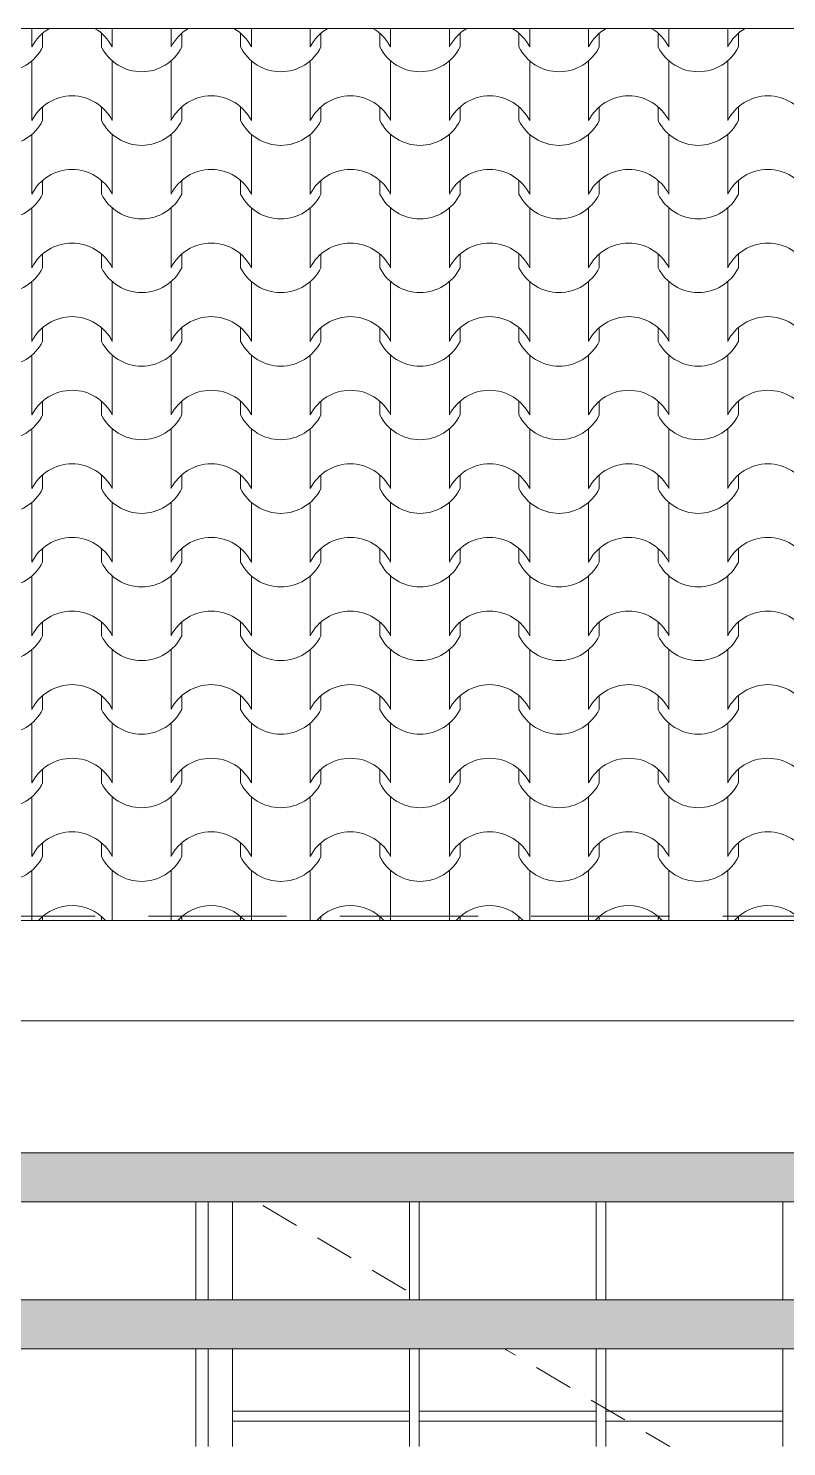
# Model space of a CAD drawing. Header units: millimetres. Extents: x 323482 to 503016, y 8175 to 72038.
# Drawn here: x 452803 to 454353, y 18728 to 21625 of the extents above; entities that cross this region are included whole.
import ezdxf

# ---------------------------------------------------------------- set-up
doc = ezdxf.new("R2010")
doc.units = ezdxf.units.MM
doc.header["$MEASUREMENT"] = 0
doc.linetypes.add('Hidden Line', pattern=[391.222223, 282.222223, -109])
for name, color, linetype, lineweight in [('2D Drafting - General_Pen_No__101', 252, 'Continuous', 13), ('Shell - Roof_Pen_No__120', 7, 'Continuous', 13), ('Structural - Bearing_Pen_No__120', 7, 'Continuous', 13)]:
    doc.layers.add(name, color=color, linetype=linetype, lineweight=lineweight)
doc.layers.add('2D Drafting - General_Pen_No__102', color=7, linetype='Continuous', lineweight=13, true_color=0xcccccc)
doc.layers.add('Structural - Bearing_Pen_No__83', color=7, linetype='Continuous', lineweight=13, true_color=0xff9955)

# ---------------------------------------------------------------- blocks, each defined once
blk = doc.blocks.new('*X2')
at = {"layer": '2D Drafting - General_Pen_No__101', "color": 252, "linetype": 'Continuous', "lineweight": 13}
for p, q in [((452810, 21625.4), (452810, 21587.4)), ((452832, 21615.5), (452832, 21587.4)), ((452952.3, 21615.5), (452952.3, 21587.4)), ((452974.3, 21625.4), (452974.3, 21587.4)), ((453094.5, 21625.4), (453094.5, 21587.4)), ((453116.5, 21615.5), (453116.5, 21587.4)), ((453236.8, 21615.5), (453236.8, 21587.4)), ((453258.8, 21625.4), (453258.8, 21587.4)), ((453379, 21625.4), (453379, 21587.4)), ((453401, 21615.5), (453401, 21587.4)), ((453521.2, 21615.5), (453521.2, 21587.4)), ((453543.2, 21625.4), (453543.2, 21587.4)), ((453663.5, 21625.4), (453663.5, 21587.4)), ((453685.5, 21615.5), (453685.5, 21587.4)), ((453805.7, 21615.5), (453805.7, 21587.4)), ((453827.7, 21625.4), (453827.7, 21587.4)), ((453948, 21625.4), (453948, 21587.4)), ((453970, 21615.5), (453970, 21587.4)), ((454090.2, 21615.5), (454090.2, 21587.4)), ((454112.2, 21625.4), (454112.2, 21587.4)), ((454232.4, 21625.4), (454232.4, 21587.4)), ((454254.4, 21615.5), (454254.4, 21587.4)), ((452810, 21559), (452810, 21498.1)), ((452974.3, 21559), (452974.3, 21498.1)), ((453094.5, 21559), (453094.5, 21498.1)), ((453258.8, 21559), (453258.8, 21498.1)), ((453379, 21559), (453379, 21498.1)), ((453543.2, 21559), (453543.2, 21498.1)), ((453663.5, 21559), (453663.5, 21498.1)), ((453827.7, 21559), (453827.7, 21498.1)), ((453948, 21559), (453948, 21498.1)), ((454112.2, 21559), (454112.2, 21498.1)), ((454232.4, 21559), (454232.4, 21498.1)), ((452810, 21498.1), (452810, 21437.1)), ((452974.3, 21498.1), (452974.3, 21437.1)), ((453094.5, 21498.1), (453094.5, 21437.1)), ((453258.8, 21498.1), (453258.8, 21437.1)), ((453379, 21498.1), (453379, 21437.1)), ((453543.2, 21498.1), (453543.2, 21437.1)), ((453663.5, 21498.1), (453663.5, 21437.1)), ((453827.7, 21498.1), (453827.7, 21437.1)), ((453948, 21498.1), (453948, 21437.1)), ((454112.2, 21498.1), (454112.2, 21437.1)), ((454232.4, 21498.1), (454232.4, 21437.1)), ((452832, 21465.1), (452832, 21437.1)), ((452952.3, 21465.1), (452952.3, 21437.1)), ((453116.5, 21465.1), (453116.5, 21437.1)), ((453236.8, 21465.1), (453236.8, 21437.1)), ((453401, 21465.1), (453401, 21437.1)), ((453521.2, 21465.1), (453521.2, 21437.1)), ((453685.5, 21465.1), (453685.5, 21437.1)), ((453805.7, 21465.1), (453805.7, 21437.1)), ((453970, 21465.1), (453970, 21437.1)), ((454090.2, 21465.1), (454090.2, 21437.1)), ((454254.4, 21465.1), (454254.4, 21437.1)), ((452810, 21408.7), (452810, 21347.7)), ((452974.3, 21408.7), (452974.3, 21347.7)), ((453094.5, 21408.7), (453094.5, 21347.7)), ((453258.8, 21408.7), (453258.8, 21347.7)), ((453379, 21408.7), (453379, 21347.7)), ((453543.2, 21408.7), (453543.2, 21347.7)), ((453663.5, 21408.7), (453663.5, 21347.7)), ((453827.7, 21408.7), (453827.7, 21347.7)), ((453948, 21408.7), (453948, 21347.7)), ((454112.2, 21408.7), (454112.2, 21347.7)), ((454232.4, 21408.7), (454232.4, 21347.7)), ((452810, 21347.7), (452810, 21286.8)), ((452974.3, 21347.7), (452974.3, 21286.8)), ((453094.5, 21347.7), (453094.5, 21286.8)), ((453258.8, 21347.7), (453258.8, 21286.8)), ((453379, 21347.7), (453379, 21286.8)), ((453543.2, 21347.7), (453543.2, 21286.8)), ((453663.5, 21347.7), (453663.5, 21286.8)), ((453827.7, 21347.7), (453827.7, 21286.8)), ((453948, 21347.7), (453948, 21286.8)), ((454112.2, 21347.7), (454112.2, 21286.8)), ((454232.4, 21347.7), (454232.4, 21286.8)), ((452832, 21314.8), (452832, 21286.8)), ((452952.3, 21314.8), (452952.3, 21286.8)), ((453116.5, 21314.8), (453116.5, 21286.8)), ((453236.8, 21314.8), (453236.8, 21286.8)), ((453401, 21314.8), (453401, 21286.8)), ((453521.2, 21314.8), (453521.2, 21286.8)), ((453685.5, 21314.8), (453685.5, 21286.8)), ((453805.7, 21314.8), (453805.7, 21286.8)), ((453970, 21314.8), (453970, 21286.8)), ((454090.2, 21314.8), (454090.2, 21286.8)), ((454254.4, 21314.8), (454254.4, 21286.8)), ((452810, 21258.4), (452810, 21197.4)), ((452974.3, 21258.4), (452974.3, 21197.4)), ((453094.5, 21258.4), (453094.5, 21197.4)), ((453258.8, 21258.4), (453258.8, 21197.4)), ((453379, 21258.4), (453379, 21197.4)), ((453543.2, 21258.4), (453543.2, 21197.4)), ((453663.5, 21258.4), (453663.5, 21197.4)), ((453827.7, 21258.4), (453827.7, 21197.4)), ((453948, 21258.4), (453948, 21197.4)), ((454112.2, 21258.4), (454112.2, 21197.4)), ((454232.4, 21258.4), (454232.4, 21197.4)), ((452810, 21197.4), (452810, 21136.4)), ((452974.3, 21197.4), (452974.3, 21136.4)), ((453094.5, 21197.4), (453094.5, 21136.4)), ((453258.8, 21197.4), (453258.8, 21136.4)), ((453379, 21197.4), (453379, 21136.4)), ((453543.2, 21197.4), (453543.2, 21136.4)), ((453663.5, 21197.4), (453663.5, 21136.4)), ((453827.7, 21197.4), (453827.7, 21136.4)), ((453948, 21197.4), (453948, 21136.4)), ((454112.2, 21197.4), (454112.2, 21136.4)), ((454232.4, 21197.4), (454232.4, 21136.4)), ((452832, 21164.4), (452832, 21136.4)), ((452952.3, 21164.4), (452952.3, 21136.4)), ((453116.5, 21164.4), (453116.5, 21136.4)), ((453236.8, 21164.4), (453236.8, 21136.4)), ((453401, 21164.4), (453401, 21136.4)), ((453521.2, 21164.4), (453521.2, 21136.4)), ((453685.5, 21164.4), (453685.5, 21136.4)), ((453805.7, 21164.4), (453805.7, 21136.4)), ((453970, 21164.4), (453970, 21136.4)), ((454090.2, 21164.4), (454090.2, 21136.4)), ((454254.4, 21164.4), (454254.4, 21136.4)), ((452810, 21108), (452810, 21047.1)), ((452974.3, 21108), (452974.3, 21047.1)), ((453094.5, 21108), (453094.5, 21047.1)), ((453258.8, 21108), (453258.8, 21047.1)), ((453379, 21108), (453379, 21047.1)), ((453543.2, 21108), (453543.2, 21047.1)), ((453663.5, 21108), (453663.5, 21047.1)), ((453827.7, 21108), (453827.7, 21047.1)), ((453948, 21108), (453948, 21047.1)), ((454112.2, 21108), (454112.2, 21047.1)), ((454232.4, 21108), (454232.4, 21047.1)), ((452810, 21047.1), (452810, 20986.1)), ((452974.3, 21047.1), (452974.3, 20986.1)), ((453094.5, 21047.1), (453094.5, 20986.1)), ((453258.8, 21047.1), (453258.8, 20986.1)), ((453379, 21047.1), (453379, 20986.1)), ((453543.2, 21047.1), (453543.2, 20986.1)), ((453663.5, 21047.1), (453663.5, 20986.1)), ((453827.7, 21047.1), (453827.7, 20986.1)), ((453948, 21047.1), (453948, 20986.1)), ((454112.2, 21047.1), (454112.2, 20986.1)), ((454232.4, 21047.1), (454232.4, 20986.1)), ((452832, 21014.1), (452832, 20986.1)), ((452952.3, 21014.1), (452952.3, 20986.1)), ((453116.5, 21014.1), (453116.5, 20986.1)), ((453236.8, 21014.1), (453236.8, 20986.1)), ((453401, 21014.1), (453401, 20986.1)), ((453521.2, 21014.1), (453521.2, 20986.1)), ((453685.5, 21014.1), (453685.5, 20986.1)), ((453805.7, 21014.1), (453805.7, 20986.1)), ((453970, 21014.1), (453970, 20986.1)), ((454090.2, 21014.1), (454090.2, 20986.1)), ((454254.4, 21014.1), (454254.4, 20986.1)), ((452810, 20957.7), (452810, 20896.7)), ((452974.3, 20957.7), (452974.3, 20896.7)), ((453094.5, 20957.7), (453094.5, 20896.7)), ((453258.8, 20957.7), (453258.8, 20896.7)), ((453379, 20957.7), (453379, 20896.7)), ((453543.2, 20957.7), (453543.2, 20896.7)), ((453663.5, 20957.7), (453663.5, 20896.7)), ((453827.7, 20957.7), (453827.7, 20896.7)), ((453948, 20957.7), (453948, 20896.7)), ((454112.2, 20957.7), (454112.2, 20896.7)), ((454232.4, 20957.7), (454232.4, 20896.7)), ((452810, 20896.7), (452810, 20835.7)), ((452974.3, 20896.7), (452974.3, 20835.7)), ((453094.5, 20896.7), (453094.5, 20835.7)), ((453258.8, 20896.7), (453258.8, 20835.7)), ((453379, 20896.7), (453379, 20835.7)), ((453543.2, 20896.7), (453543.2, 20835.7)), ((453663.5, 20896.7), (453663.5, 20835.7)), ((453827.7, 20896.7), (453827.7, 20835.7)), ((453948, 20896.7), (453948, 20835.7)), ((454112.2, 20896.7), (454112.2, 20835.7)), ((454232.4, 20896.7), (454232.4, 20835.7)), ((452832, 20863.8), (452832, 20835.7)), ((452952.3, 20863.8), (452952.3, 20835.7)), ((453116.5, 20863.8), (453116.5, 20835.7)), ((453236.8, 20863.8), (453236.8, 20835.7)), ((453401, 20863.8), (453401, 20835.7)), ((453521.2, 20863.8), (453521.2, 20835.7)), ((453685.5, 20863.8), (453685.5, 20835.7)), ((453805.7, 20863.8), (453805.7, 20835.7)), ((453970, 20863.8), (453970, 20835.7)), ((454090.2, 20863.8), (454090.2, 20835.7)), ((454254.4, 20863.8), (454254.4, 20835.7)), ((452810, 20807.4), (452810, 20746.4)), ((452974.3, 20807.4), (452974.3, 20746.4)), ((453094.5, 20807.4), (453094.5, 20746.4)), ((453258.8, 20807.4), (453258.8, 20746.4)), ((453379, 20807.4), (453379, 20746.4)), ((453543.2, 20807.4), (453543.2, 20746.4)), ((453663.5, 20807.4), (453663.5, 20746.4)), ((453827.7, 20807.4), (453827.7, 20746.4)), ((453948, 20807.4), (453948, 20746.4)), ((454112.2, 20807.4), (454112.2, 20746.4)), ((454232.4, 20807.4), (454232.4, 20746.4)), ((452810, 20746.4), (452810, 20685.4)), ((452974.3, 20746.4), (452974.3, 20685.4)), ((453094.5, 20746.4), (453094.5, 20685.4)), ((453258.8, 20746.4), (453258.8, 20685.4)), ((453379, 20746.4), (453379, 20685.4)), ((453543.2, 20746.4), (453543.2, 20685.4)), ((453663.5, 20746.4), (453663.5, 20685.4)), ((453827.7, 20746.4), (453827.7, 20685.4)), ((453948, 20746.4), (453948, 20685.4)), ((454112.2, 20746.4), (454112.2, 20685.4)), ((454232.4, 20746.4), (454232.4, 20685.4)), ((452832, 20713.4), (452832, 20685.4)), ((452952.3, 20713.4), (452952.3, 20685.4)), ((453116.5, 20713.4), (453116.5, 20685.4)), ((453236.8, 20713.4), (453236.8, 20685.4)), ((453401, 20713.4), (453401, 20685.4)), ((453521.2, 20713.4), (453521.2, 20685.4)), ((453685.5, 20713.4), (453685.5, 20685.4)), ((453805.7, 20713.4), (453805.7, 20685.4)), ((453970, 20713.4), (453970, 20685.4)), ((454090.2, 20713.4), (454090.2, 20685.4)), ((454254.4, 20713.4), (454254.4, 20685.4)), ((452810, 20657), (452810, 20596)), ((452974.3, 20657), (452974.3, 20596)), ((453094.5, 20657), (453094.5, 20596)), ((453258.8, 20657), (453258.8, 20596)), ((453379, 20657), (453379, 20596)), ((453543.2, 20657), (453543.2, 20596)), ((453663.5, 20657), (453663.5, 20596)), ((453827.7, 20657), (453827.7, 20596)), ((453948, 20657), (453948, 20596)), ((454112.2, 20657), (454112.2, 20596)), ((454232.4, 20657), (454232.4, 20596)), ((452810, 20596), (452810, 20535.1)), ((452974.3, 20596), (452974.3, 20535.1)), ((453094.5, 20596), (453094.5, 20535.1)), ((453258.8, 20596), (453258.8, 20535.1)), ((453379, 20596), (453379, 20535.1)), ((453543.2, 20596), (453543.2, 20535.1)), ((453663.5, 20596), (453663.5, 20535.1)), ((453827.7, 20596), (453827.7, 20535.1)), ((453948, 20596), (453948, 20535.1)), ((454112.2, 20596), (454112.2, 20535.1)), ((454232.4, 20596), (454232.4, 20535.1)), ((452832, 20563.1), (452832, 20535.1)), ((452952.3, 20563.1), (452952.3, 20535.1)), ((453116.5, 20563.1), (453116.5, 20535.1)), ((453236.8, 20563.1), (453236.8, 20535.1)), ((453401, 20563.1), (453401, 20535.1)), ((453521.2, 20563.1), (453521.2, 20535.1)), ((453685.5, 20563.1), (453685.5, 20535.1)), ((453805.7, 20563.1), (453805.7, 20535.1)), ((453970, 20563.1), (453970, 20535.1)), ((454090.2, 20563.1), (454090.2, 20535.1)), ((454254.4, 20563.1), (454254.4, 20535.1)), ((452810, 20506.7), (452810, 20445.7)), ((452974.3, 20506.7), (452974.3, 20445.7)), ((453094.5, 20506.7), (453094.5, 20445.7)), ((453258.8, 20506.7), (453258.8, 20445.7)), ((453379, 20506.7), (453379, 20445.7)), ((453543.2, 20506.7), (453543.2, 20445.7)), ((453663.5, 20506.7), (453663.5, 20445.7)), ((453827.7, 20506.7), (453827.7, 20445.7)), ((453948, 20506.7), (453948, 20445.7)), ((454112.2, 20506.7), (454112.2, 20445.7)), ((454232.4, 20506.7), (454232.4, 20445.7)), ((452810, 20445.7), (452810, 20384.7)), ((452974.3, 20445.7), (452974.3, 20384.7)), ((453094.5, 20445.7), (453094.5, 20384.7)), ((453258.8, 20445.7), (453258.8, 20384.7)), ((453379, 20445.7), (453379, 20384.7)), ((453543.2, 20445.7), (453543.2, 20384.7)), ((453663.5, 20445.7), (453663.5, 20384.7)), ((453827.7, 20445.7), (453827.7, 20384.7)), ((453948, 20445.7), (453948, 20384.7)), ((454112.2, 20445.7), (454112.2, 20384.7)), ((454232.4, 20445.7), (454232.4, 20384.7)), ((452832, 20412.8), (452832, 20384.7)), ((452952.3, 20412.8), (452952.3, 20384.7)), ((453116.5, 20412.8), (453116.5, 20384.7)), ((453236.8, 20412.8), (453236.8, 20384.7)), ((453401, 20412.8), (453401, 20384.7)), ((453521.2, 20412.8), (453521.2, 20384.7)), ((453685.5, 20412.8), (453685.5, 20384.7)), ((453805.7, 20412.8), (453805.7, 20384.7)), ((453970, 20412.8), (453970, 20384.7)), ((454090.2, 20412.8), (454090.2, 20384.7)), ((454254.4, 20412.8), (454254.4, 20384.7)), ((452810, 20356.3), (452810, 20295.4)), ((452974.3, 20356.3), (452974.3, 20295.4)), ((453094.5, 20356.3), (453094.5, 20295.4)), ((453258.8, 20356.3), (453258.8, 20295.4)), ((453379, 20356.3), (453379, 20295.4)), ((453543.2, 20356.3), (453543.2, 20295.4)), ((453663.5, 20356.3), (453663.5, 20295.4)), ((453827.7, 20356.3), (453827.7, 20295.4)), ((453948, 20356.3), (453948, 20295.4)), ((454112.2, 20356.3), (454112.2, 20295.4)), ((454232.4, 20356.3), (454232.4, 20295.4)), ((452810, 20295.4), (452810, 20234.4)), ((452974.3, 20295.4), (452974.3, 20234.4)), ((453094.5, 20295.4), (453094.5, 20234.4)), ((453258.8, 20295.4), (453258.8, 20234.4)), ((453379, 20295.4), (453379, 20234.4)), ((453543.2, 20295.4), (453543.2, 20234.4)), ((453663.5, 20295.4), (453663.5, 20234.4)), ((453827.7, 20295.4), (453827.7, 20234.4)), ((453948, 20295.4), (453948, 20234.4)), ((454112.2, 20295.4), (454112.2, 20234.4)), ((454232.4, 20295.4), (454232.4, 20234.4)), ((452832, 20262.4), (452832, 20234.4)), ((452952.3, 20262.4), (452952.3, 20234.4)), ((453116.5, 20262.4), (453116.5, 20234.4)), ((453236.8, 20262.4), (453236.8, 20234.4)), ((453401, 20262.4), (453401, 20234.4)), ((453521.2, 20262.4), (453521.2, 20234.4)), ((453685.5, 20262.4), (453685.5, 20234.4)), ((453805.7, 20262.4), (453805.7, 20234.4)), ((453970, 20262.4), (453970, 20234.4)), ((454090.2, 20262.4), (454090.2, 20234.4)), ((454254.4, 20262.4), (454254.4, 20234.4)), ((452810, 20206), (452810, 20145)), ((452974.3, 20206), (452974.3, 20145)), ((453094.5, 20206), (453094.5, 20145)), ((453258.8, 20206), (453258.8, 20145)), ((453379, 20206), (453379, 20145)), ((453543.2, 20206), (453543.2, 20145)), ((453663.5, 20206), (453663.5, 20145)), ((453827.7, 20206), (453827.7, 20145)), ((453948, 20206), (453948, 20145)), ((454112.2, 20206), (454112.2, 20145)), ((454232.4, 20206), (454232.4, 20145)), ((452810, 20145), (452810, 20084.1)), ((452974.3, 20145), (452974.3, 20084.1)), ((453094.5, 20145), (453094.5, 20084.1)), ((453258.8, 20145), (453258.8, 20084.1)), ((453379, 20145), (453379, 20084.1)), ((453543.2, 20145), (453543.2, 20084.1)), ((453663.5, 20145), (453663.5, 20084.1)), ((453827.7, 20145), (453827.7, 20084.1)), ((453948, 20145), (453948, 20084.1)), ((454112.2, 20145), (454112.2, 20084.1)), ((454232.4, 20145), (454232.4, 20084.1)), ((452832, 20112.1), (452832, 20084.1)), ((452952.3, 20112.1), (452952.3, 20084.1)), ((453116.5, 20112.1), (453116.5, 20084.1)), ((453236.8, 20112.1), (453236.8, 20084.1)), ((453401, 20112.1), (453401, 20084.1)), ((453521.2, 20112.1), (453521.2, 20084.1)), ((453685.5, 20112.1), (453685.5, 20084.1)), ((453805.7, 20112.1), (453805.7, 20084.1)), ((453970, 20112.1), (453970, 20084.1)), ((454090.2, 20112.1), (454090.2, 20084.1)), ((454254.4, 20112.1), (454254.4, 20084.1)), ((452810, 20055.7), (452810, 19994.7)), ((452974.3, 20055.7), (452974.3, 19994.7)), ((453094.5, 20055.7), (453094.5, 19994.7)), ((453258.8, 20055.7), (453258.8, 19994.7)), ((453379, 20055.7), (453379, 19994.7)), ((453543.2, 20055.7), (453543.2, 19994.7)), ((453663.5, 20055.7), (453663.5, 19994.7)), ((453827.7, 20055.7), (453827.7, 19994.7)), ((453948, 20055.7), (453948, 19994.7)), ((454112.2, 20055.7), (454112.2, 19994.7)), ((454232.4, 20055.7), (454232.4, 19994.7)), ((452810, 19994.7), (452810, 19933.7)), ((452974.3, 19994.7), (452974.3, 19933.7)), ((453094.5, 19994.7), (453094.5, 19933.7)), ((453258.8, 19994.7), (453258.8, 19933.7)), ((453379, 19994.7), (453379, 19933.7)), ((453543.2, 19994.7), (453543.2, 19933.7)), ((453663.5, 19994.7), (453663.5, 19933.7)), ((453827.7, 19994.7), (453827.7, 19933.7)), ((453948, 19994.7), (453948, 19933.7)), ((454112.2, 19994.7), (454112.2, 19933.7)), ((454232.4, 19994.7), (454232.4, 19933.7)), ((452832, 19961.8), (452832, 19933.7)), ((452952.3, 19961.8), (452952.3, 19933.7)), ((453116.5, 19961.8), (453116.5, 19933.7)), ((453236.8, 19961.8), (453236.8, 19933.7)), ((453401, 19961.8), (453401, 19933.7)), ((453521.2, 19961.8), (453521.2, 19933.7)), ((453685.5, 19961.8), (453685.5, 19933.7)), ((453805.7, 19961.8), (453805.7, 19933.7)), ((453970, 19961.8), (453970, 19933.7)), ((454090.2, 19961.8), (454090.2, 19933.7)), ((454254.4, 19961.8), (454254.4, 19933.7)), ((452810, 19905.3), (452810, 19844.4)), ((452974.3, 19905.3), (452974.3, 19844.4)), ((453094.5, 19905.3), (453094.5, 19844.4)), ((453258.8, 19905.3), (453258.8, 19844.4)), ((453379, 19905.3), (453379, 19844.4)), ((453543.2, 19905.3), (453543.2, 19844.4)), ((453663.5, 19905.3), (453663.5, 19844.4)), ((453827.7, 19905.3), (453827.7, 19844.4)), ((453948, 19905.3), (453948, 19844.4)), ((454112.2, 19905.3), (454112.2, 19844.4)), ((454232.4, 19905.3), (454232.4, 19844.4)), ((452810, 19844.4), (452810, 19803.4)), ((452974.3, 19844.4), (452974.3, 19803.4)), ((453094.5, 19844.4), (453094.5, 19803.4)), ((453258.8, 19844.4), (453258.8, 19803.4)), ((453379, 19844.4), (453379, 19803.4)), ((453543.2, 19844.4), (453543.2, 19803.4)), ((453663.5, 19844.4), (453663.5, 19803.4)), ((453827.7, 19844.4), (453827.7, 19803.4)), ((453948, 19844.4), (453948, 19803.4)), ((454112.2, 19844.4), (454112.2, 19803.4)), ((454232.4, 19844.4), (454232.4, 19803.4)), ((452832, 19811.4), (452832, 19803.4)), ((452952.3, 19811.4), (452952.3, 19803.4)), ((453116.5, 19811.4), (453116.5, 19803.4)), ((453236.8, 19811.4), (453236.8, 19803.4)), ((453401, 19811.4), (453401, 19803.4)), ((453521.2, 19811.4), (453521.2, 19803.4)), ((453685.5, 19811.4), (453685.5, 19803.4)), ((453805.7, 19811.4), (453805.7, 19803.4)), ((453970, 19811.4), (453970, 19803.4)), ((454090.2, 19811.4), (454090.2, 19803.4)), ((454254.4, 19811.4), (454254.4, 19803.4))]:
    blk.add_line(p, q, dxfattribs=at)
for centre, radius, start, end in [((452892.4, 21545.5), 92.5, 120.1431, 153.0115), ((452891.9, 21545.5), 92.5, 26.9885, 59.8569), ((453176.9, 21545.5), 92.5, 120.1431, 153.0115), ((453176.4, 21545.5), 92.5, 26.9885, 59.8569), ((453461.4, 21545.5), 92.5, 120.1431, 153.0115), ((453460.8, 21545.5), 92.5, 26.9885, 59.8569), ((453745.9, 21545.5), 92.5, 120.1431, 153.0115), ((453745.3, 21545.5), 92.5, 26.9885, 59.8569), ((454030.4, 21545.5), 92.5, 120.1431, 153.0115), ((454029.8, 21545.5), 92.5, 26.9885, 59.8569), ((454314.8, 21545.5), 92.5, 120.1431, 153.0115), ((452749.9, 21628.7), 91.9, 206.7044, 333.2956), ((453034.4, 21628.7), 91.9, 206.7044, 333.2956), ((453318.9, 21628.7), 91.9, 206.7044, 333.2956), ((453603.4, 21628.7), 91.9, 206.7044, 333.2956), ((453887.8, 21628.7), 91.9, 206.7044, 333.2956), ((454172.3, 21628.7), 91.9, 206.7044, 333.2956), ((452892.4, 21395.1), 92.5, 90.1705, 153.0115), ((452891.9, 21395.1), 92.5, 26.9885, 89.8295), ((453176.9, 21395.1), 92.5, 90.1705, 153.0115), ((453176.4, 21395.1), 92.5, 26.9885, 89.8295), ((453461.4, 21395.1), 92.5, 90.1705, 153.0115), ((453460.8, 21395.1), 92.5, 26.9885, 89.8295), ((453745.9, 21395.1), 92.5, 90.1705, 153.0115), ((453745.3, 21395.1), 92.5, 26.9885, 89.8295), ((454030.4, 21395.1), 92.5, 90.1705, 153.0115), ((454029.8, 21395.1), 92.5, 26.9885, 89.8295), ((454314.8, 21395.1), 92.5, 90.1705, 153.0115), ((454314.3, 21395.1), 92.5, 26.9885, 89.8295), ((452749.9, 21478.4), 91.9, 206.7044, 333.2956), ((453034.4, 21478.4), 91.9, 206.7044, 333.2956), ((453318.9, 21478.4), 91.9, 206.7044, 333.2956), ((453603.4, 21478.4), 91.9, 206.7044, 333.2956), ((453887.8, 21478.4), 91.9, 206.7044, 333.2956), ((454172.3, 21478.4), 91.9, 206.7044, 333.2956), ((452892.4, 21244.8), 92.5, 90.1705, 153.0115), ((452891.9, 21244.8), 92.5, 26.9885, 89.8295), ((453176.9, 21244.8), 92.5, 90.1705, 153.0115), ((453176.4, 21244.8), 92.5, 26.9885, 89.8295), ((453461.4, 21244.8), 92.5, 90.1705, 153.0115), ((453460.8, 21244.8), 92.5, 26.9885, 89.8295), ((453745.9, 21244.8), 92.5, 90.1705, 153.0115), ((453745.3, 21244.8), 92.5, 26.9885, 89.8295), ((454030.4, 21244.8), 92.5, 90.1705, 153.0115), ((454029.8, 21244.8), 92.5, 26.9885, 89.8295), ((454314.8, 21244.8), 92.5, 90.1705, 153.0115), ((454314.3, 21244.8), 92.5, 26.9885, 89.8295), ((452749.9, 21328.1), 91.9, 206.7044, 333.2956), ((453034.4, 21328.1), 91.9, 206.7044, 333.2956), ((453318.9, 21328.1), 91.9, 206.7044, 333.2956), ((453603.4, 21328.1), 91.9, 206.7044, 333.2956), ((453887.8, 21328.1), 91.9, 206.7044, 333.2956), ((454172.3, 21328.1), 91.9, 206.7044, 333.2956), ((452892.4, 21094.5), 92.5, 90.1705, 153.0115), ((452891.9, 21094.5), 92.5, 26.9885, 89.8295), ((453176.9, 21094.5), 92.5, 90.1705, 153.0115), ((453176.4, 21094.5), 92.5, 26.9885, 89.8295), ((453461.4, 21094.5), 92.5, 90.1705, 153.0115), ((453460.8, 21094.5), 92.5, 26.9885, 89.8295), ((453745.9, 21094.5), 92.5, 90.1705, 153.0115), ((453745.3, 21094.5), 92.5, 26.9885, 89.8295), ((454030.4, 21094.5), 92.5, 90.1705, 153.0115), ((454029.8, 21094.5), 92.5, 26.9885, 89.8295), ((454314.8, 21094.5), 92.5, 90.1705, 153.0115), ((454314.3, 21094.5), 92.5, 26.9885, 89.8295), ((452749.9, 21177.7), 91.9, 206.7044, 333.2956), ((453034.4, 21177.7), 91.9, 206.7044, 333.2956), ((453318.9, 21177.7), 91.9, 206.7044, 333.2956), ((453603.4, 21177.7), 91.9, 206.7044, 333.2956), ((453887.8, 21177.7), 91.9, 206.7044, 333.2956), ((454172.3, 21177.7), 91.9, 206.7044, 333.2956), ((452892.4, 20944.1), 92.5, 90.1705, 153.0115), ((452891.9, 20944.1), 92.5, 26.9885, 89.8295), ((453176.9, 20944.1), 92.5, 90.1705, 153.0115), ((453176.4, 20944.1), 92.5, 26.9885, 89.8295), ((453461.4, 20944.1), 92.5, 90.1705, 153.0115), ((453460.8, 20944.1), 92.5, 26.9885, 89.8295), ((453745.9, 20944.1), 92.5, 90.1705, 153.0115), ((453745.3, 20944.1), 92.5, 26.9885, 89.8295), ((454030.4, 20944.1), 92.5, 90.1705, 153.0115), ((454029.8, 20944.1), 92.5, 26.9885, 89.8295), ((454314.8, 20944.1), 92.5, 90.1705, 153.0115), ((454314.3, 20944.1), 92.5, 26.9885, 89.8295), ((452749.9, 21027.4), 91.9, 206.7044, 333.2956), ((453034.4, 21027.4), 91.9, 206.7044, 333.2956), ((453318.9, 21027.4), 91.9, 206.7044, 333.2956), ((453603.4, 21027.4), 91.9, 206.7044, 333.2956), ((453887.8, 21027.4), 91.9, 206.7044, 333.2956), ((454172.3, 21027.4), 91.9, 206.7044, 333.2956), ((452892.4, 20793.8), 92.5, 90.1705, 153.0115), ((452891.9, 20793.8), 92.5, 26.9885, 89.8295), ((453176.9, 20793.8), 92.5, 90.1705, 153.0115), ((453176.4, 20793.8), 92.5, 26.9885, 89.8295), ((453461.4, 20793.8), 92.5, 90.1705, 153.0115), ((453460.8, 20793.8), 92.5, 26.9885, 89.8295), ((453745.9, 20793.8), 92.5, 90.1705, 153.0115), ((453745.3, 20793.8), 92.5, 26.9885, 89.8295), ((454030.4, 20793.8), 92.5, 90.1705, 153.0115), ((454029.8, 20793.8), 92.5, 26.9885, 89.8295), ((454314.8, 20793.8), 92.5, 90.1705, 153.0115), ((454314.3, 20793.8), 92.5, 26.9885, 89.8295), ((452749.9, 20877.1), 91.9, 206.7044, 333.2956), ((453034.4, 20877.1), 91.9, 206.7044, 333.2956), ((453318.9, 20877.1), 91.9, 206.7044, 333.2956), ((453603.4, 20877.1), 91.9, 206.7044, 333.2956), ((453887.8, 20877.1), 91.9, 206.7044, 333.2956), ((454172.3, 20877.1), 91.9, 206.7044, 333.2956), ((452892.4, 20643.4), 92.5, 90.1705, 153.0115), ((452891.9, 20643.4), 92.5, 26.9885, 89.8295), ((453176.9, 20643.4), 92.5, 90.1705, 153.0115), ((453176.4, 20643.4), 92.5, 26.9885, 89.8295), ((453461.4, 20643.4), 92.5, 90.1705, 153.0115), ((453460.8, 20643.4), 92.5, 26.9885, 89.8295), ((453745.9, 20643.4), 92.5, 90.1705, 153.0115), ((453745.3, 20643.4), 92.5, 26.9885, 89.8295), ((454030.4, 20643.4), 92.5, 90.1705, 153.0115), ((454029.8, 20643.4), 92.5, 26.9885, 89.8295), ((454314.8, 20643.4), 92.5, 90.1705, 153.0115), ((454314.3, 20643.4), 92.5, 26.9885, 89.8295), ((452749.9, 20726.7), 91.9, 206.7044, 333.2956), ((453034.4, 20726.7), 91.9, 206.7044, 333.2956), ((453318.9, 20726.7), 91.9, 206.7044, 333.2956), ((453603.4, 20726.7), 91.9, 206.7044, 333.2956), ((453887.8, 20726.7), 91.9, 206.7044, 333.2956), ((454172.3, 20726.7), 91.9, 206.7044, 333.2956), ((452892.4, 20493.1), 92.5, 90.1705, 153.0115), ((452891.9, 20493.1), 92.5, 26.9885, 89.8295), ((453176.9, 20493.1), 92.5, 90.1705, 153.0115), ((453176.4, 20493.1), 92.5, 26.9885, 89.8295), ((453461.4, 20493.1), 92.5, 90.1705, 153.0115), ((453460.8, 20493.1), 92.5, 26.9885, 89.8295), ((453745.9, 20493.1), 92.5, 90.1705, 153.0115), ((453745.3, 20493.1), 92.5, 26.9885, 89.8295), ((454030.4, 20493.1), 92.5, 90.1705, 153.0115), ((454029.8, 20493.1), 92.5, 26.9885, 89.8295), ((454314.8, 20493.1), 92.5, 90.1705, 153.0115), ((454314.3, 20493.1), 92.5, 26.9885, 89.8295), ((452749.9, 20576.4), 91.9, 206.7044, 333.2956), ((453034.4, 20576.4), 91.9, 206.7044, 333.2956), ((453318.9, 20576.4), 91.9, 206.7044, 333.2956), ((453603.4, 20576.4), 91.9, 206.7044, 333.2956), ((453887.8, 20576.4), 91.9, 206.7044, 333.2956), ((454172.3, 20576.4), 91.9, 206.7044, 333.2956), ((452892.4, 20342.8), 92.5, 90.1705, 153.0115), ((452891.9, 20342.8), 92.5, 26.9885, 89.8295), ((453176.9, 20342.8), 92.5, 90.1705, 153.0115), ((453176.4, 20342.8), 92.5, 26.9885, 89.8295), ((453461.4, 20342.8), 92.5, 90.1705, 153.0115), ((453460.8, 20342.8), 92.5, 26.9885, 89.8295), ((453745.9, 20342.8), 92.5, 90.1705, 153.0115), ((453745.3, 20342.8), 92.5, 26.9885, 89.8295), ((454030.4, 20342.8), 92.5, 90.1705, 153.0115), ((454029.8, 20342.8), 92.5, 26.9885, 89.8295), ((454314.8, 20342.8), 92.5, 90.1705, 153.0115), ((454314.3, 20342.8), 92.5, 26.9885, 89.8295), ((452749.9, 20426.1), 91.9, 206.7044, 333.2956), ((453034.4, 20426.1), 91.9, 206.7044, 333.2956), ((453318.9, 20426.1), 91.9, 206.7044, 333.2956), ((453603.4, 20426.1), 91.9, 206.7044, 333.2956), ((453887.8, 20426.1), 91.9, 206.7044, 333.2956), ((454172.3, 20426.1), 91.9, 206.7044, 333.2956), ((452892.4, 20192.4), 92.5, 90.1705, 153.0115), ((452891.9, 20192.4), 92.5, 26.9885, 89.8295), ((453176.9, 20192.4), 92.5, 90.1705, 153.0115), ((453176.4, 20192.4), 92.5, 26.9885, 89.8295), ((453461.4, 20192.4), 92.5, 90.1705, 153.0115), ((453460.8, 20192.4), 92.5, 26.9885, 89.8295), ((453745.9, 20192.4), 92.5, 90.1705, 153.0115), ((453745.3, 20192.4), 92.5, 26.9885, 89.8295), ((454030.4, 20192.4), 92.5, 90.1705, 153.0115), ((454029.8, 20192.4), 92.5, 26.9885, 89.8295), ((454314.8, 20192.4), 92.5, 90.1705, 153.0115), ((454314.3, 20192.4), 92.5, 26.9885, 89.8295), ((452749.9, 20275.7), 91.9, 206.7044, 333.2956), ((453034.4, 20275.7), 91.9, 206.7044, 333.2956), ((453318.9, 20275.7), 91.9, 206.7044, 333.2956), ((453603.4, 20275.7), 91.9, 206.7044, 333.2956), ((453887.8, 20275.7), 91.9, 206.7044, 333.2956), ((454172.3, 20275.7), 91.9, 206.7044, 333.2956), ((452892.4, 20042.1), 92.5, 90.1705, 153.0115), ((452891.9, 20042.1), 92.5, 26.9885, 89.8295), ((453176.9, 20042.1), 92.5, 90.1705, 153.0115), ((453176.4, 20042.1), 92.5, 26.9885, 89.8295), ((453461.4, 20042.1), 92.5, 90.1705, 153.0115), ((453460.8, 20042.1), 92.5, 26.9885, 89.8295), ((453745.9, 20042.1), 92.5, 90.1705, 153.0115), ((453745.3, 20042.1), 92.5, 26.9885, 89.8295), ((454030.4, 20042.1), 92.5, 90.1705, 153.0115), ((454029.8, 20042.1), 92.5, 26.9885, 89.8295), ((454314.8, 20042.1), 92.5, 90.1705, 153.0115), ((454314.3, 20042.1), 92.5, 26.9885, 89.8295), ((452749.9, 20125.4), 91.9, 206.7044, 333.2956), ((453034.4, 20125.4), 91.9, 206.7044, 333.2956), ((453318.9, 20125.4), 91.9, 206.7044, 333.2956), ((453603.4, 20125.4), 91.9, 206.7044, 333.2956), ((453887.8, 20125.4), 91.9, 206.7044, 333.2956), ((454172.3, 20125.4), 91.9, 206.7044, 333.2956), ((452892.4, 19891.8), 92.5, 90.1705, 153.0115), ((452891.9, 19891.8), 92.5, 26.9885, 89.8295), ((453176.9, 19891.8), 92.5, 90.1705, 153.0115), ((453176.4, 19891.8), 92.5, 26.9885, 89.8295), ((453461.4, 19891.8), 92.5, 90.1705, 153.0115), ((453460.8, 19891.8), 92.5, 26.9885, 89.8295), ((453745.9, 19891.8), 92.5, 90.1705, 153.0115), ((453745.3, 19891.8), 92.5, 26.9885, 89.8295), ((454030.4, 19891.8), 92.5, 90.1705, 153.0115), ((454029.8, 19891.8), 92.5, 26.9885, 89.8295), ((454314.8, 19891.8), 92.5, 90.1705, 153.0115), ((454314.3, 19891.8), 92.5, 26.9885, 89.8295), ((452749.9, 19975), 91.9, 206.7044, 333.2956), ((453034.4, 19975), 91.9, 206.7044, 333.2956), ((453318.9, 19975), 91.9, 206.7044, 333.2956), ((453603.4, 19975), 91.9, 206.7044, 333.2956), ((453887.8, 19975), 91.9, 206.7044, 333.2956), ((454172.3, 19975), 91.9, 206.7044, 333.2956), ((452892.4, 19741.4), 92.5, 90.1705, 137.9423), ((452891.9, 19741.4), 92.5, 42.0577, 89.8295), ((453176.9, 19741.4), 92.5, 90.1705, 137.9423), ((453176.4, 19741.4), 92.5, 42.0577, 89.8295), ((453461.4, 19741.4), 92.5, 90.1705, 137.9423), ((453460.8, 19741.4), 92.5, 42.0577, 89.8295), ((453745.9, 19741.4), 92.5, 90.1705, 137.9423), ((453745.3, 19741.4), 92.5, 42.0577, 89.8295), ((454030.4, 19741.4), 92.5, 90.1705, 137.9423), ((454029.8, 19741.4), 92.5, 42.0577, 89.8295), ((454314.8, 19741.4), 92.5, 90.1705, 137.9423), ((454314.3, 19741.4), 92.5, 42.0577, 89.8295)]:
    blk.add_arc(centre, radius, start, end, dxfattribs=at)
blk = doc.blocks.new('Fill_1', base_point=(0, 1500))
at = {"layer": '2D Drafting - General_Pen_No__101', "color": 252, "linetype": 'Continuous', "lineweight": 13}
blk.add_blockref('*X2', (0, 0), dxfattribs=at)

msp = doc.modelspace()

# ---------------------------------------------------------------- hatches: boundary and pattern name
at = {"layer": '2D Drafting - General_Pen_No__102', "linetype": 'Continuous', "lineweight": 0, "true_color": 0xcccccc}
for points in [[(455647.1, 19328.5), (450296.9, 19328.5), (450296.9, 19228.5), (455647.1, 19228.5)], [(455647.1, 18928.5), (455647.1, 19028.5), (450296.9, 19028.5), (450296.9, 18928.5)]]:
    msp.add_hatch(color=254, dxfattribs=at).paths.add_polyline_path(points)

# ---------------------------------------------------------------- linework, layer by layer
at = {"layer": 'Shell - Roof_Pen_No__120', "color": 7, "linetype": 'Continuous', "lineweight": 13}
for p, q in [((449848.4, 21625.4), (475295.4, 21625.4)), ((449848.4, 19803.4), (475295.4, 19803.4)), ((475295.4, 19597.9), (449848.4, 19597.9))]:
    msp.add_line(p, q, dxfattribs=at)
at = {"layer": 'Structural - Bearing_Pen_No__120', "color": 7, "linetype": 'Continuous', "lineweight": 13}
for p, q in [((450296.9, 19328.5), (455647.1, 19328.5)), ((450296.9, 19228.5), (455647.1, 19228.5)), ((453145.2, 19028.5), (453145.2, 19228.5)), ((453170.2, 19228.5), (453170.2, 19028.5)), ((453220.2, 19028.5), (453220.2, 19228.5)), ((453282, 19221), (453350.9, 19180.3)), ((453581.8, 19228.5), (453581.8, 19028.5)), ((453601.8, 19028.5), (453601.8, 19228.5)), ((453963.5, 19228.5), (453963.5, 19028.5)), ((453983.5, 19028.5), (453983.5, 19228.5)), ((454345.2, 19228.5), (454345.2, 19028.5)), ((453393.9, 19154.8), (453462.7, 19114.1)), ((453505.8, 19088.6), (453574.6, 19047.9)), ((450296.9, 19028.5), (455647.1, 19028.5)), ((450296.9, 18928.5), (455647.1, 18928.5)), ((453145.2, 18728.5), (453145.2, 18928.5)), ((453170.2, 18928.5), (453170.2, 18728.5)), ((453220.2, 18728.5), (453220.2, 18928.5)), ((453581.8, 18928.5), (453581.8, 18800.6)), ((453601.8, 18800.6), (453601.8, 18928.5)), ((453776.3, 18928.5), (453798.4, 18915.4)), ((453963.5, 18928.5), (453963.5, 18800.6)), ((453983.5, 18800.6), (453983.5, 18928.5)), ((454345.2, 18928.5), (454345.2, 18728.5)), ((453841.4, 18890), (453910.2, 18849.2)), ((453953.3, 18823.7), (454022.1, 18783)), ((453581.8, 18800.6), (453220.2, 18800.6)), ((453220.2, 18780.6), (453581.8, 18780.6)), ((453581.8, 18780.6), (453581.8, 18800.6)), ((453581.8, 18780.6), (453581.8, 18728.5)), ((453963.5, 18800.6), (453601.8, 18800.6)), ((453601.8, 18800.6), (453601.8, 18780.6)), ((453601.8, 18728.5), (453601.8, 18780.6)), ((453601.8, 18780.6), (453963.5, 18780.6)), ((453963.5, 18780.6), (453963.5, 18800.6)), ((453963.5, 18780.6), (453963.5, 18728.5)), ((454345.2, 18800.6), (453983.5, 18800.6)), ((453983.5, 18800.6), (453983.5, 18780.6)), ((453983.5, 18728.5), (453983.5, 18780.6)), ((453983.5, 18780.6), (454345.2, 18780.6)), ((454065.2, 18757.5), (454114.3, 18728.5))]:
    msp.add_line(p, q, dxfattribs=at)
at = {"layer": 'Structural - Bearing_Pen_No__83', "color": 21, "linetype": 'Hidden Line', "lineweight": 13, "true_color": 0xff9955}
for p, q in [((503016, 21625.4), (447887.3, 21625.4)), ((503016, 19812.2), (447887.3, 19812.2))]:
    msp.add_line(p, q, dxfattribs=at)

# ---------------------------------------------------------------- block references
at = {"layer": '2D Drafting - General_Pen_No__101', "color": 252, "linetype": 'Continuous', "lineweight": 13}
msp.add_blockref('Fill_1', (0, 1500), dxfattribs=at)

doc.saveas('drawing.dxf')
